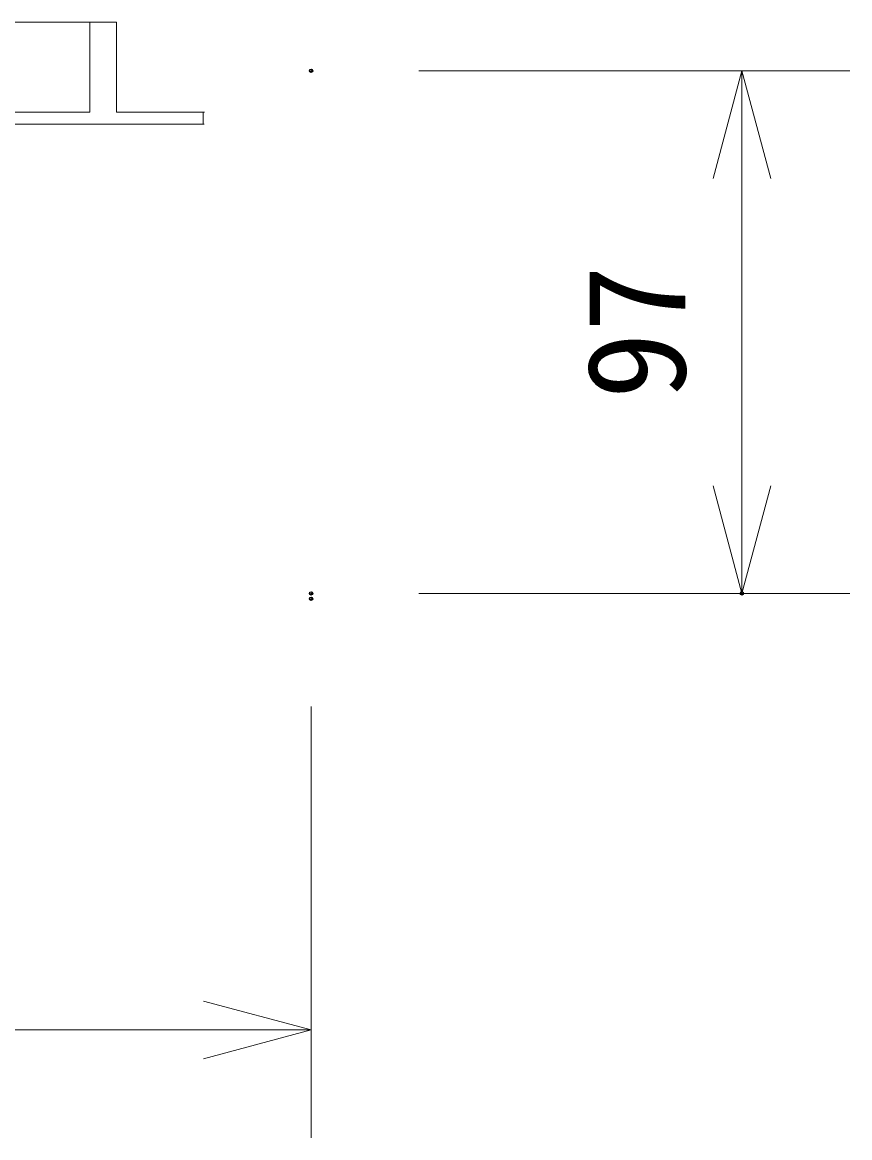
# Model space of a CAD drawing. Units: millimetres, scale not verified. Extents: x -1134 to 63, y -211 to 57.
# Drawn here: x -20.33 to -4.96, y 0.39 to 21.08 of the extents above; entities that cross this region are included whole.
import ezdxf
from ezdxf.enums import TextEntityAlignment as Align

# ---------------------------------------------------------------- set-up
doc = ezdxf.new("R2010")
doc.units = ezdxf.units.MM
doc.header["$LTSCALE"] = 0.125
doc.header["$PDMODE"] = 32
doc.header["$PDSIZE"] = 0.0625
for name, color, linetype, lineweight in [('0-0_0', 7, 'Continuous', 9), ('0-3_GAIKEI', 1, 'Continuous', 18), ('0-6_SUNPO', 7, 'Continuous', 9), ('0-7_S1', 1, 'Continuous', 18)]:
    doc.layers.add(name, color=color, linetype=linetype, lineweight=lineweight)
doc.layers.add('0-5_DEFPOINTS', color=7, linetype='Continuous')
doc.styles.add('ＭＳ ゴシック', font='')
doc.styles.get('ＭＳ ゴシック').set_extended_font_data('MS Gothic')

# ---------------------------------------------------------------- blocks, each defined once
blk = doc.blocks.new('_OPEN30')
at = {"layer": '0-0_0'}
blk.add_line((0, 0), (-1, 0), dxfattribs=at)
blk.add_lwpolyline([(-1, 0.26795), (0, 0), (-1, -0.26795)], dxfattribs=at)
blk = doc.blocks.new('D9')
at = {"layer": '0-5_DEFPOINTS'}
for p in [(-51.2754, 12.4232), (-16.2754, 12.4232), (-51.2754, 4.4232)]:
    blk.add_point(p, dxfattribs=at)
at = {"layer": '0-6_SUNPO'}
for p, q in [((-51.2754, 10.4232), (-51.2754, 2.4232)), ((-16.2754, 10.4232), (-16.2754, 2.4232)), ((-18.2754, 4.4232), (-49.2754, 4.4232))]:
    blk.add_line(p, q, dxfattribs=at)
at = {"layer": '0-6_SUNPO', "xscale": 2, "yscale": 2, "rotation": 180}
blk.add_blockref('_OPEN30', (-51.2754, 4.4232), dxfattribs=at)
at = {"layer": '0-6_SUNPO', "xscale": 2, "yscale": 2}
blk.add_blockref('_OPEN30', (-16.2754, 4.4232), dxfattribs=at)
at = {"layer": '0-6_SUNPO', "style": 'ＭＳ ゴシック'}
blk.add_text('350', height=1.833, dxfattribs=at).set_placement((-35.6504, 4.9232), align=Align.BOTTOM_LEFT)
blk = doc.blocks.new('D7')
at = {"layer": '0-5_DEFPOINTS'}
for p in [(-16.2762, 22.2222), (-16.2762, 12.5222), (-8.2762, 12.5222)]:
    blk.add_point(p, dxfattribs=at)
at = {"layer": '0-6_SUNPO'}
for p, q in [((-14.2762, 22.2222), (-6.2762, 22.2222)), ((-8.2762, 20.2222), (-8.2762, 14.5222)), ((-14.2762, 12.5222), (-6.2762, 12.5222))]:
    blk.add_line(p, q, dxfattribs=at)
at = {"layer": '0-6_SUNPO', "xscale": 2, "yscale": 2}
for p, rotation in [((-8.2762, 22.2222), 90), ((-8.2762, 12.5222), 270)]:
    blk.add_blockref('_OPEN30', p, dxfattribs=dict(at, rotation=rotation))
at = {"layer": '0-6_SUNPO', "style": 'ＭＳ ゴシック'}
blk.add_text('97', height=1.833, rotation=90, dxfattribs=at).set_placement((-8.7762, 16.1222), align=Align.BOTTOM_LEFT)

msp = doc.modelspace()

# ---------------------------------------------------------------- linework, layer by layer
at = {"layer": '0-3_GAIKEI', "color": 7}
msp.add_line((-16.9502, 19.1916), (-46.3278, 19.1916), dxfattribs=at)
at = {"layer": '0-7_S1'}
for p, q in [((-18.5789, 21.0847), (-43.6285, 21.0847)), ((-18.5789, 21.0847), (-18.5789, 19.4188)), ((-16.9414, 19.4188), (-18.5789, 19.4188))]:
    msp.add_line(p, q, dxfattribs=at)
for points in [[(-19.0734, 21.0847), (-19.0734, 19.4188), (-46.3413, 19.4188)], [(-16.9717, 19.4188), (-16.9717, 19.1916), (-46.3413, 19.1916)]]:
    msp.add_lwpolyline(points, dxfattribs=at)

# ---------------------------------------------------------------- block references
at = {"layer": '0-6_SUNPO'}
for name in ['D7', 'D9']:
    msp.add_blockref(name, (1.3113, -2.0361), dxfattribs=at)

doc.saveas('drawing.dxf')
